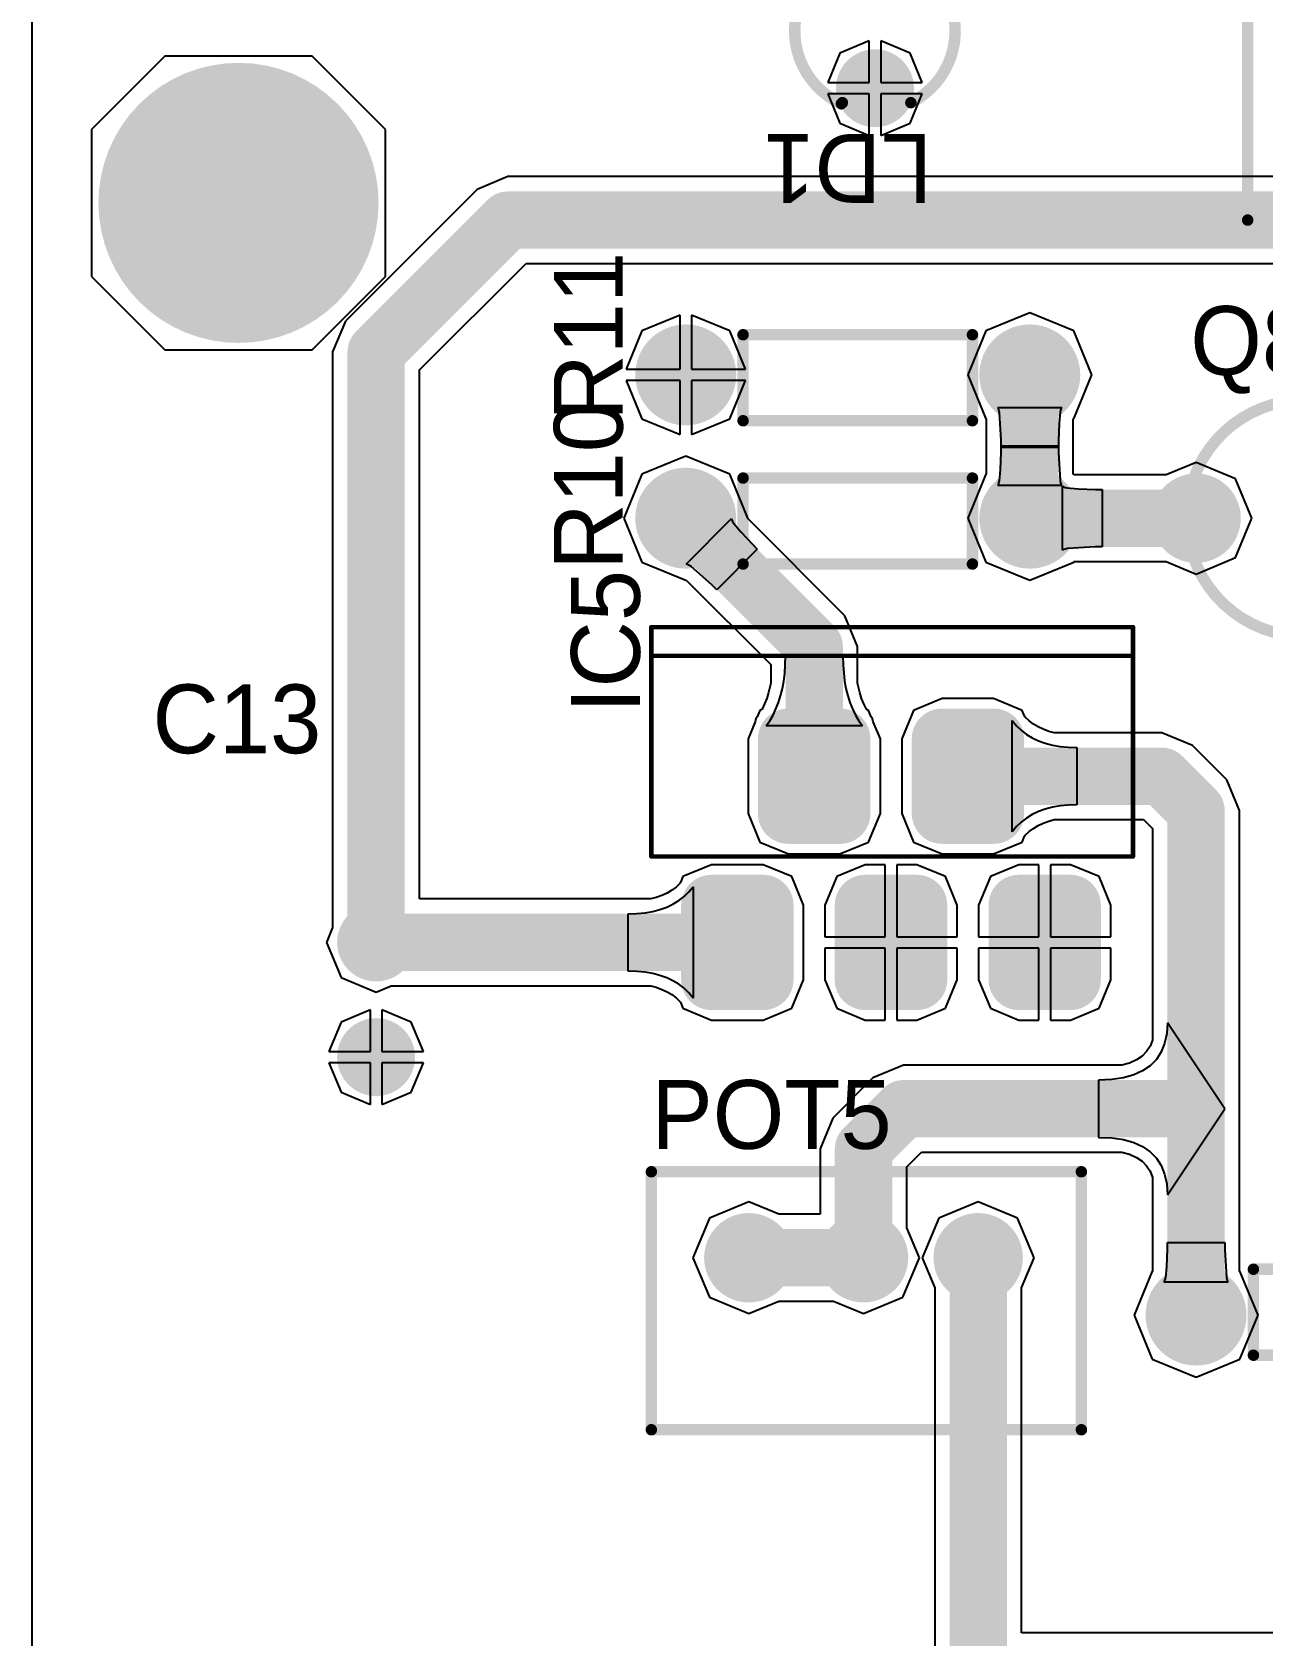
# Model space of a CAD drawing. Header units: millimetres. Extents: x 1 to 6.91, y 1 to 4.95.
# Drawn here: x 1 to 2.073, y 2.675 to 4.074 of the extents above; entities that cross this region are included whole.
import ezdxf

# ---------------------------------------------------------------- set-up
doc = ezdxf.new("R2010")
doc.units = ezdxf.units.MM
doc.header["$MEASUREMENT"] = 0
for name, color, linetype in [('BottomLayer', 5, 'Continuous'), ('BottomSolder', 6, 'Continuous'), ('TopLayer', 1, 'Continuous'), ('TopOverlay', 2, 'Continuous'), ('TopSolder', 216, 'Continuous')]:
    doc.layers.add(name, color=color, linetype=linetype)

msp = doc.modelspace()

# ---------------------------------------------------------------- linework, layer by layer
at = {"layer": 'BottomLayer'}
for p, q in [((1, 1), (1, 4.945)), ((1.73, 4.0662), (1.7044, 4.0556)), ((1.73, 4.03), (1.73, 4.0662)), ((1.7656, 4.0556), (1.74, 4.0662)), ((1.74, 4.0662), (1.74, 4.03)), ((1.1159, 4.0531), (1.0519, 3.9891)), ((1.2441, 4.0531), (1.1159, 4.0531)), ((1.3081, 3.9891), (1.2441, 4.0531)), ((1.7044, 4.0556), (1.6938, 4.03)), ((1.7762, 4.03), (1.7656, 4.0556)), ((1.6938, 4.03), (1.73, 4.03)), ((1.74, 4.03), (1.7762, 4.03)), ((1.73, 4.02), (1.6938, 4.02)), ((1.6938, 4.02), (1.7044, 3.9944)), ((1.73, 3.9838), (1.73, 4.02)), ((1.7762, 4.02), (1.74, 4.02)), ((1.74, 4.02), (1.74, 3.9838)), ((1.7656, 3.9944), (1.7762, 4.02)), ((1.0519, 3.9891), (1.0519, 3.8609)), ((1.3081, 3.8609), (1.3081, 3.9891)), ((1.7044, 3.9944), (1.73, 3.9838)), ((1.74, 3.9838), (1.7656, 3.9944)), ((1.415, 3.9479), (1.3882, 3.9368)), ((2.1052, 3.9479), (1.415, 3.9479)), ((1.3882, 3.9368), (1.2732, 3.8218)), ((1.0519, 3.8609), (1.1159, 3.7969)), ((1.2441, 3.7969), (1.3081, 3.8609)), ((1.3379, 3.7793), (1.4307, 3.8721)), ((1.4307, 3.8721), (2.1052, 3.8721)), ((1.2732, 3.8218), (1.2621, 3.795)), ((1.565, 3.827), (1.5317, 3.8133)), ((1.565, 3.78), (1.565, 3.827)), ((1.6083, 3.8133), (1.575, 3.827)), ((1.575, 3.827), (1.575, 3.78)), ((1.87, 3.8291), (1.8317, 3.8133)), ((1.9083, 3.8133), (1.87, 3.8291)), ((1.5317, 3.8133), (1.518, 3.78)), ((1.622, 3.78), (1.6083, 3.8133)), ((1.8317, 3.8133), (1.8159, 3.775)), ((1.9241, 3.775), (1.9083, 3.8133)), ((1.1159, 3.7969), (1.2441, 3.7969)), ((1.2621, 3.795), (1.2621, 3.2931)), ((1.3379, 3.3179), (1.3379, 3.7793)), ((1.518, 3.78), (1.565, 3.78)), ((1.575, 3.78), (1.622, 3.78)), ((1.565, 3.77), (1.518, 3.77)), ((1.518, 3.77), (1.5317, 3.7367)), ((1.565, 3.723), (1.565, 3.77)), ((1.622, 3.77), (1.575, 3.77)), ((1.575, 3.77), (1.575, 3.723)), ((1.6083, 3.7367), (1.622, 3.77)), ((1.8159, 3.775), (1.8317, 3.7367)), ((1.9083, 3.7367), (1.9241, 3.775)), ((1.5317, 3.7367), (1.565, 3.723)), ((1.575, 3.723), (1.6083, 3.7367)), ((1.8317, 3.7367), (1.8321, 3.7366)), ((1.8321, 3.7366), (1.8321, 3.6884)), ((1.8426, 3.7456), (1.842, 3.7464)), ((1.842, 3.7464), (1.898, 3.7464)), ((1.8431, 3.7441), (1.8426, 3.7456)), ((1.8435, 3.7421), (1.8431, 3.7441)), ((1.845, 3.7178), (1.8435, 3.7421)), ((1.8961, 3.7395), (1.8955, 3.7325)), ((1.8965, 3.7421), (1.8961, 3.7395)), ((1.8969, 3.7441), (1.8965, 3.7421)), ((1.8974, 3.7456), (1.8969, 3.7441)), ((1.898, 3.7464), (1.8974, 3.7456)), ((1.9079, 3.7366), (1.9083, 3.7367)), ((1.9079, 3.6884), (1.9079, 3.7366)), ((1.8955, 3.7325), (1.895, 3.7178)), ((1.8445, 3.6925), (1.845, 3.7072)), ((1.845, 3.7118), (1.845, 3.7178)), ((1.845, 3.7132), (1.895, 3.7132)), ((1.845, 3.7072), (1.845, 3.7132)), ((1.895, 3.7118), (1.845, 3.7118)), ((1.895, 3.7178), (1.895, 3.7118)), ((1.895, 3.7132), (1.895, 3.7072)), ((1.895, 3.7072), (1.8965, 3.6829)), ((1.57, 3.7041), (1.5317, 3.6883)), ((1.6083, 3.6883), (1.57, 3.7041)), ((2.015, 3.6987), (1.9889, 3.6879)), ((2.0494, 3.6844), (2.015, 3.6987)), ((1.5317, 3.6883), (1.5159, 3.65)), ((1.6241, 3.65), (1.6083, 3.6883)), ((1.8317, 3.6883), (1.8159, 3.65)), ((1.8321, 3.6884), (1.8317, 3.6883)), ((1.842, 3.6786), (1.8426, 3.6794)), ((1.8426, 3.6794), (1.8431, 3.6809)), ((1.8431, 3.6809), (1.8435, 3.6829)), ((1.8435, 3.6829), (1.8439, 3.6855)), ((1.8439, 3.6855), (1.8445, 3.6925)), ((1.8965, 3.6829), (1.8969, 3.6809)), ((1.8969, 3.6809), (1.8974, 3.6794)), ((1.8974, 3.6794), (1.898, 3.6786)), ((1.9083, 3.6883), (1.9079, 3.6884)), ((1.9084, 3.6879), (1.9083, 3.6883)), ((1.9889, 3.6879), (1.9084, 3.6879)), ((2.0637, 3.65), (2.0494, 3.6844)), ((1.898, 3.6786), (1.842, 3.6786)), ((1.8986, 3.622), (1.8986, 3.678)), ((1.8986, 3.678), (1.8994, 3.6774)), ((1.8994, 3.6774), (1.9009, 3.6769)), ((1.9009, 3.6769), (1.9029, 3.6765)), ((1.9029, 3.6765), (1.9055, 3.6761)), ((1.9055, 3.6761), (1.9125, 3.6755)), ((1.9125, 3.6755), (1.9272, 3.675)), ((1.9272, 3.675), (1.9332, 3.675)), ((1.9332, 3.675), (1.9332, 3.625)), ((1.5159, 3.65), (1.5317, 3.6117)), ((1.5704, 3.61), (1.61, 3.6496)), ((1.61, 3.6496), (1.6102, 3.6486)), ((1.6102, 3.6486), (1.6109, 3.6472)), ((1.6109, 3.6472), (1.612, 3.6454)), ((1.612, 3.6454), (1.6136, 3.6433)), ((1.6136, 3.6433), (1.618, 3.638)), ((1.618, 3.638), (1.6281, 3.6273)), ((1.624, 3.6496), (1.6241, 3.65)), ((1.7088, 3.5648), (1.624, 3.6496)), ((1.8159, 3.65), (1.8317, 3.6117)), ((2.0494, 3.6156), (2.0637, 3.65)), ((1.6324, 3.623), (1.597, 3.5876)), ((1.6281, 3.6273), (1.6324, 3.623)), ((1.9009, 3.6231), (1.8994, 3.6226)), ((1.9029, 3.6235), (1.9009, 3.6231)), ((1.9272, 3.625), (1.9029, 3.6235)), ((1.9332, 3.625), (1.9272, 3.625)), ((1.5317, 3.6117), (1.57, 3.5959)), ((1.5714, 3.6098), (1.5704, 3.61)), ((1.5728, 3.6091), (1.5714, 3.6098)), ((1.5746, 3.608), (1.5728, 3.6091)), ((1.8317, 3.6117), (1.87, 3.5959)), ((1.87, 3.5959), (1.9083, 3.6117)), ((1.8994, 3.6226), (1.8986, 3.622)), ((1.9083, 3.6117), (1.9084, 3.6121)), ((1.9084, 3.6121), (1.9889, 3.6121)), ((1.9889, 3.6121), (2.015, 3.6013)), ((2.015, 3.6013), (2.0494, 3.6156)), ((1.57, 3.5959), (1.5704, 3.596)), ((1.5704, 3.596), (1.6441, 3.5223)), ((1.5927, 3.5919), (1.5746, 3.608)), ((1.597, 3.5876), (1.5927, 3.5919)), ((1.7199, 3.538), (1.7088, 3.5648)), ((1.6563, 3.5149), (1.657, 3.5297)), ((1.657, 3.5297), (1.707, 3.5297)), ((1.707, 3.5297), (1.7072, 3.5222)), ((1.7199, 3.5061), (1.7199, 3.538)), ((1.6441, 3.5223), (1.6441, 3.5061)), ((1.6555, 3.508), (1.6563, 3.5149)), ((1.7072, 3.5222), (1.7085, 3.508)), ((1.6423, 3.4981), (1.6407, 3.4928)), ((1.6437, 3.5037), (1.6423, 3.4981)), ((1.6441, 3.5061), (1.6437, 3.5037)), ((1.6527, 3.4951), (1.6543, 3.5014)), ((1.6543, 3.5014), (1.6555, 3.508)), ((1.7085, 3.508), (1.7097, 3.5014)), ((1.7097, 3.5014), (1.7113, 3.4951)), ((1.7203, 3.5037), (1.7199, 3.5061)), ((1.7217, 3.4981), (1.7203, 3.5037)), ((1.7233, 3.4928), (1.7217, 3.4981)), ((1.6363, 3.4831), (1.6346, 3.4824)), ((1.6365, 3.4834), (1.6363, 3.4831)), ((1.6387, 3.488), (1.6365, 3.4834)), ((1.6407, 3.4928), (1.6387, 3.488)), ((1.6461, 3.4783), (1.6486, 3.4836)), ((1.6486, 3.4836), (1.6509, 3.4892)), ((1.6509, 3.4892), (1.6527, 3.4951)), ((1.7113, 3.4951), (1.7131, 3.4892)), ((1.7131, 3.4892), (1.7154, 3.4836)), ((1.7154, 3.4836), (1.7179, 3.4783)), ((1.7253, 3.488), (1.7233, 3.4928)), ((1.7275, 3.4834), (1.7253, 3.488)), ((1.7277, 3.4831), (1.7275, 3.4834)), ((1.7294, 3.4824), (1.7277, 3.4831)), ((1.7935, 3.4927), (1.7686, 3.4824)), ((1.8385, 3.4927), (1.7935, 3.4927)), ((1.8634, 3.4824), (1.8385, 3.4927)), ((1.6305, 3.4725), (1.6243, 3.4575)), ((1.6311, 3.475), (1.6305, 3.4725)), ((1.6323, 3.4767), (1.6311, 3.475)), ((1.6346, 3.4824), (1.6323, 3.4767)), ((1.64, 3.4688), (1.6432, 3.4734)), ((1.6432, 3.4734), (1.6461, 3.4783)), ((1.7179, 3.4783), (1.7208, 3.4734)), ((1.7208, 3.4734), (1.724, 3.4688)), ((1.7317, 3.4767), (1.7294, 3.4824)), ((1.7329, 3.475), (1.7317, 3.4767)), ((1.7335, 3.4725), (1.7329, 3.475)), ((1.7397, 3.4575), (1.7335, 3.4725)), ((1.7686, 3.4824), (1.7583, 3.4575)), ((1.8545, 3.3765), (1.8545, 3.4735)), ((1.8545, 3.4735), (1.8583, 3.469)), ((1.8583, 3.469), (1.8625, 3.465)), ((1.8655, 3.4772), (1.8634, 3.4824)), ((1.8661, 3.4765), (1.8655, 3.4772)), ((1.8695, 3.4733), (1.8661, 3.4765)), ((1.8732, 3.4705), (1.8695, 3.4733)), ((1.8773, 3.468), (1.8732, 3.4705)), ((1.6243, 3.4575), (1.6243, 3.3925)), ((1.724, 3.4688), (1.64, 3.4688)), ((1.7397, 3.3925), (1.7397, 3.4575)), ((1.7583, 3.4575), (1.7583, 3.3925)), ((1.8625, 3.465), (1.8671, 3.4615)), ((1.8671, 3.4615), (1.8722, 3.4584)), ((1.8722, 3.4584), (1.8776, 3.4559)), ((1.8818, 3.4659), (1.8773, 3.468)), ((1.8776, 3.4559), (1.8835, 3.4538)), ((1.8867, 3.4641), (1.8818, 3.4659)), ((1.8914, 3.4629), (1.8867, 3.4641)), ((1.985, 3.4629), (1.8914, 3.4629)), ((2.0118, 3.4518), (1.985, 3.4629)), ((1.8835, 3.4538), (1.8898, 3.4521)), ((1.8898, 3.4521), (1.8965, 3.4509)), ((1.8965, 3.4509), (1.9036, 3.4502)), ((1.9036, 3.4502), (1.9111, 3.45)), ((1.9111, 3.45), (1.9111, 3.4)), ((2.0418, 3.4218), (2.0118, 3.4518)), ((2.0529, 3.395), (2.0418, 3.4218)), ((1.8965, 3.3991), (1.8898, 3.3979)), ((1.9036, 3.3998), (1.8965, 3.3991)), ((1.9111, 3.4), (1.9036, 3.3998)), ((1.6243, 3.3925), (1.6346, 3.3676)), ((1.7294, 3.3676), (1.7397, 3.3925)), ((1.7583, 3.3925), (1.7686, 3.3676)), ((1.8671, 3.3885), (1.8625, 3.385)), ((1.8722, 3.3916), (1.8671, 3.3885)), ((1.8776, 3.3941), (1.8722, 3.3916)), ((1.8835, 3.3962), (1.8776, 3.3941)), ((1.8818, 3.3841), (1.8867, 3.3859)), ((1.8898, 3.3979), (1.8835, 3.3962)), ((1.8867, 3.3859), (1.8914, 3.3871)), ((1.8914, 3.3871), (1.9693, 3.3871)), ((1.9693, 3.3871), (1.9771, 3.3793)), ((2.0529, 3.135), (2.0529, 3.395)), ((1.8583, 3.381), (1.8545, 3.3765)), ((1.8625, 3.385), (1.8583, 3.381)), ((1.8634, 3.3676), (1.8655, 3.3728)), ((1.8655, 3.3728), (1.8661, 3.3735)), ((1.8661, 3.3735), (1.8695, 3.3767)), ((1.8695, 3.3767), (1.8732, 3.3795)), ((1.8732, 3.3795), (1.8773, 3.382)), ((1.8773, 3.382), (1.8818, 3.3841)), ((1.9771, 3.3793), (1.9771, 3.1949)), ((1.6346, 3.3676), (1.6595, 3.3573)), ((1.6595, 3.3573), (1.7045, 3.3573)), ((1.7045, 3.3573), (1.7294, 3.3676)), ((1.7686, 3.3676), (1.7935, 3.3573)), ((1.7935, 3.3573), (1.8385, 3.3573)), ((1.8385, 3.3573), (1.8634, 3.3676)), ((1.5925, 3.3477), (1.5676, 3.3374)), ((1.6375, 3.3477), (1.5925, 3.3477)), ((1.6624, 3.3374), (1.6375, 3.3477)), ((1.7265, 3.3477), (1.7016, 3.3374)), ((1.744, 3.3477), (1.7265, 3.3477)), ((1.744, 3.285), (1.744, 3.3477)), ((1.7715, 3.3477), (1.754, 3.3477)), ((1.754, 3.3477), (1.754, 3.285)), ((1.7964, 3.3374), (1.7715, 3.3477)), ((1.8605, 3.3477), (1.8356, 3.3374)), ((1.878, 3.3477), (1.8605, 3.3477)), ((1.878, 3.285), (1.878, 3.3477)), ((1.9055, 3.3477), (1.888, 3.3477)), ((1.888, 3.3477), (1.888, 3.285)), ((1.9304, 3.3374), (1.9055, 3.3477)), ((1.5649, 3.3315), (1.5615, 3.3283)), ((1.5655, 3.3322), (1.5649, 3.3315)), ((1.5676, 3.3374), (1.5655, 3.3322)), ((1.6727, 3.3125), (1.6624, 3.3374)), ((1.7016, 3.3374), (1.6913, 3.3125)), ((1.8067, 3.3125), (1.7964, 3.3374)), ((1.8356, 3.3374), (1.8253, 3.3125)), ((1.9407, 3.3125), (1.9304, 3.3374)), ((1.5396, 3.3179), (1.3379, 3.3179)), ((1.5443, 3.3191), (1.5396, 3.3179)), ((1.5492, 3.3209), (1.5443, 3.3191)), ((1.5537, 3.323), (1.5492, 3.3209)), ((1.5578, 3.3255), (1.5537, 3.323)), ((1.5615, 3.3283), (1.5578, 3.3255)), ((1.5588, 3.3134), (1.5639, 3.3165)), ((1.5639, 3.3165), (1.5685, 3.32)), ((1.5685, 3.32), (1.5727, 3.324)), ((1.5727, 3.324), (1.5765, 3.3285)), ((1.5765, 3.3285), (1.5765, 3.2315)), ((1.5199, 3.305), (1.5274, 3.3052)), ((1.5199, 3.255), (1.5199, 3.305)), ((1.5274, 3.3052), (1.5345, 3.3059)), ((1.5345, 3.3059), (1.5412, 3.3071)), ((1.5412, 3.3071), (1.5475, 3.3088)), ((1.5475, 3.3088), (1.5534, 3.3109)), ((1.5534, 3.3109), (1.5588, 3.3134)), ((1.6727, 3.2475), (1.6727, 3.3125)), ((1.6913, 3.3125), (1.6913, 3.285)), ((1.8067, 3.285), (1.8067, 3.3125)), ((1.8253, 3.3125), (1.8253, 3.285)), ((1.9407, 3.285), (1.9407, 3.3125)), ((1.2621, 3.2931), (1.2567, 3.28)), ((1.2567, 3.28), (1.2694, 3.2494)), ((1.6913, 3.285), (1.744, 3.285)), ((1.744, 3.275), (1.6913, 3.275)), ((1.6913, 3.275), (1.6913, 3.2475)), ((1.744, 3.2123), (1.744, 3.275)), ((1.754, 3.285), (1.8067, 3.285)), ((1.8067, 3.275), (1.754, 3.275)), ((1.754, 3.275), (1.754, 3.2123)), ((1.8067, 3.2475), (1.8067, 3.275)), ((1.8253, 3.285), (1.878, 3.285)), ((1.878, 3.275), (1.8253, 3.275)), ((1.8253, 3.275), (1.8253, 3.2475)), ((1.878, 3.2123), (1.878, 3.275)), ((1.888, 3.285), (1.9407, 3.285)), ((1.9407, 3.275), (1.888, 3.275)), ((1.888, 3.275), (1.888, 3.2123)), ((1.9407, 3.2475), (1.9407, 3.275)), ((1.2694, 3.2494), (1.3, 3.2367)), ((1.5274, 3.2548), (1.5199, 3.255)), ((1.5345, 3.2541), (1.5274, 3.2548)), ((1.5412, 3.2529), (1.5345, 3.2541)), ((1.5475, 3.2512), (1.5412, 3.2529)), ((1.5534, 3.2491), (1.5475, 3.2512)), ((1.5588, 3.2466), (1.5534, 3.2491)), ((1.5639, 3.2435), (1.5588, 3.2466)), ((1.6624, 3.2226), (1.6727, 3.2475)), ((1.6913, 3.2475), (1.7016, 3.2226)), ((1.7964, 3.2226), (1.8067, 3.2475)), ((1.8253, 3.2475), (1.8356, 3.2226)), ((1.9304, 3.2226), (1.9407, 3.2475)), ((1.3, 3.2367), (1.3131, 3.2421)), ((1.3131, 3.2421), (1.5396, 3.2421)), ((1.5396, 3.2421), (1.5443, 3.2409)), ((1.5443, 3.2409), (1.5492, 3.2391)), ((1.5492, 3.2391), (1.5537, 3.237)), ((1.5537, 3.237), (1.5578, 3.2345)), ((1.5578, 3.2345), (1.5615, 3.2317)), ((1.5615, 3.2317), (1.5649, 3.2285)), ((1.5685, 3.24), (1.5639, 3.2435)), ((1.5727, 3.236), (1.5685, 3.24)), ((1.5765, 3.2315), (1.5727, 3.236)), ((1.295, 3.2212), (1.2694, 3.2106)), ((1.295, 3.185), (1.295, 3.2212)), ((1.3306, 3.2106), (1.305, 3.2212)), ((1.305, 3.2212), (1.305, 3.185)), ((1.5649, 3.2285), (1.5655, 3.2278)), ((1.5655, 3.2278), (1.5676, 3.2226)), ((1.5676, 3.2226), (1.5925, 3.2123)), ((1.6375, 3.2123), (1.6624, 3.2226)), ((1.7016, 3.2226), (1.7265, 3.2123)), ((1.7715, 3.2123), (1.7964, 3.2226)), ((1.8356, 3.2226), (1.8605, 3.2123)), ((1.9055, 3.2123), (1.9304, 3.2226)), ((1.2694, 3.2106), (1.2588, 3.185)), ((1.3412, 3.185), (1.3306, 3.2106)), ((1.5925, 3.2123), (1.6375, 3.2123)), ((1.7265, 3.2123), (1.744, 3.2123)), ((1.754, 3.2123), (1.7715, 3.2123)), ((1.8605, 3.2123), (1.878, 3.2123)), ((1.888, 3.2123), (1.9055, 3.2123)), ((1.99, 3.21), (1.9894, 3.2005)), ((2.04, 3.135), (1.99, 3.21)), ((1.9749, 3.1895), (1.9719, 3.1848)), ((1.9771, 3.1949), (1.9749, 3.1895)), ((1.9876, 3.192), (1.9846, 3.1845)), ((1.9894, 3.2005), (1.9876, 3.192)), ((1.2588, 3.185), (1.295, 3.185)), ((1.305, 3.185), (1.3412, 3.185)), ((1.9631, 3.1775), (1.9569, 3.1747)), ((1.968, 3.1808), (1.9631, 3.1775)), ((1.9719, 3.1848), (1.968, 3.1808)), ((1.9804, 3.178), (1.975, 3.1725)), ((1.9846, 3.1845), (1.9804, 3.178)), ((1.295, 3.175), (1.2588, 3.175)), ((1.2588, 3.175), (1.2694, 3.1494)), ((1.295, 3.1388), (1.295, 3.175)), ((1.3412, 3.175), (1.305, 3.175)), ((1.305, 3.175), (1.305, 3.1388)), ((1.3306, 3.1494), (1.3412, 3.175)), ((1.7332, 3.1618), (1.6982, 3.1268)), ((1.76, 3.1729), (1.7332, 3.1618)), ((1.9503, 3.1729), (1.76, 3.1729)), ((1.9516, 3.162), (1.9414, 3.1605)), ((1.9569, 3.1747), (1.9503, 3.1729)), ((1.9606, 3.1645), (1.9516, 3.162)), ((1.9684, 3.168), (1.9606, 3.1645)), ((1.975, 3.1725), (1.9684, 3.168)), ((1.2694, 3.1494), (1.295, 3.1388)), ((1.305, 3.1388), (1.3306, 3.1494)), ((1.9414, 3.1605), (1.93, 3.16)), ((1.93, 3.16), (1.93, 3.11)), ((1.99, 3.06), (2.04, 3.135)), ((2.04, 3.135), (2.04, 3.135)), ((2.04, 3.135), (2.04, 3.135)), ((2.04, 3.135), (2.04, 3.135)), ((2.04, 3.135), (2.04, 3.135)), ((2.04, 3.135), (2.04, 3.135)), ((2.04, 3.135), (2.04, 3.135)), ((2.04, 3.135), (2.04, 3.135)), ((2.04, 3.135), (2.04, 3.135)), ((2.04, 3.135), (2.04, 3.135)), ((2.04, 3.135), (2.04, 3.135)), ((2.0529, 2.9934), (2.0529, 3.135)), ((1.6982, 3.1268), (1.6871, 3.1)), ((1.93, 3.11), (1.9414, 3.1095)), ((1.9414, 3.1095), (1.9516, 3.108)), ((1.9516, 3.108), (1.9606, 3.1055)), ((1.9606, 3.1055), (1.9684, 3.102)), ((1.6871, 3.1), (1.6871, 3.0429)), ((1.7629, 3.0843), (1.7757, 3.0971)), ((1.7757, 3.0971), (1.9503, 3.0971)), ((1.9503, 3.0971), (1.9569, 3.0953)), ((1.9569, 3.0953), (1.9631, 3.0925)), ((1.9631, 3.0925), (1.968, 3.0892)), ((1.9684, 3.102), (1.975, 3.0975)), ((1.975, 3.0975), (1.9804, 3.092)), ((1.9804, 3.092), (1.9846, 3.0855)), ((1.7629, 3.0311), (1.7629, 3.0843)), ((1.968, 3.0892), (1.9719, 3.0852)), ((1.9719, 3.0852), (1.9749, 3.0805)), ((1.9749, 3.0805), (1.9771, 3.0751)), ((1.9846, 3.0855), (1.9876, 3.078)), ((1.9876, 3.078), (1.9894, 3.0695)), ((1.9771, 3.0751), (1.9771, 2.9934)), ((1.9894, 3.0695), (1.99, 3.06)), ((1.625, 3.0537), (1.5906, 3.0394)), ((1.6511, 3.0429), (1.625, 3.0537)), ((1.825, 3.0537), (1.7906, 3.0394)), ((1.8594, 3.0394), (1.825, 3.0537)), ((1.5906, 3.0394), (1.5763, 3.005)), ((1.6871, 3.0429), (1.6511, 3.0429)), ((1.7906, 3.0394), (1.7763, 3.005)), ((1.8737, 3.005), (1.8594, 3.0394)), ((1.7737, 3.005), (1.7629, 3.0311)), ((1.9895, 2.9975), (1.99, 3.0122)), ((1.99, 3.0182), (2.04, 3.0182)), ((1.99, 3.0122), (1.99, 3.0182)), ((2.04, 3.0182), (2.04, 3.0122)), ((2.04, 3.0122), (2.0415, 2.9879)), ((1.5763, 3.005), (1.5906, 2.9706)), ((1.7594, 2.9706), (1.7737, 3.005)), ((1.7763, 3.005), (1.7871, 2.9789)), ((1.8629, 2.9789), (1.8737, 3.005)), ((1.9771, 2.9934), (1.9767, 2.9933)), ((1.9889, 2.9905), (1.9895, 2.9975)), ((2.0533, 2.9933), (2.0529, 2.9934)), ((1.9767, 2.9933), (1.9609, 2.955)), ((1.987, 2.9836), (1.9876, 2.9844)), ((2.043, 2.9836), (1.987, 2.9836)), ((1.9876, 2.9844), (1.9881, 2.9859)), ((1.9881, 2.9859), (1.9885, 2.9879)), ((1.9885, 2.9879), (1.9889, 2.9905)), ((2.0415, 2.9879), (2.0419, 2.9859)), ((2.0419, 2.9859), (2.0424, 2.9844)), ((2.0424, 2.9844), (2.043, 2.9836)), ((2.0691, 2.955), (2.0533, 2.9933)), ((1.5906, 2.9706), (1.625, 2.9563)), ((1.625, 2.9563), (1.6511, 2.9671)), ((1.6511, 2.9671), (1.6989, 2.9671)), ((1.6989, 2.9671), (1.725, 2.9563)), ((1.725, 2.9563), (1.7594, 2.9706)), ((1.7871, 2.9789), (1.7871, 2.6657)), ((1.8629, 2.6779), (1.8629, 2.9789)), ((1.9609, 2.955), (1.9767, 2.9167)), ((2.0533, 2.9167), (2.0691, 2.955)), ((1.9767, 2.9167), (2.015, 2.9009)), ((2.015, 2.9009), (2.0533, 2.9167)), ((3.4653, 2.6779), (1.8629, 2.6779))]:
    msp.add_line(p, q, dxfattribs=at)
for points, const_width in [([(1.1209, 3.925, 1), (1.2391, 3.925, 1)], 0.1181), ([(1.72, 4.025, 1), (1.75, 4.025, 1)], 0.03), ([(1.4025, 3.91, 1), (1.4275, 3.91, 1)], 0.025), ([(1.4025, 3.91, 1), (1.4275, 3.91, 1)], 0.025), ([(1.2875, 3.795, 1), (1.3125, 3.795, 1)], 0.025), ([(1.2875, 3.795, 1), (1.3125, 3.795, 1)], 0.025), ([(1.55, 3.775, 1), (1.59, 3.775, 1)], 0.04), ([(1.85, 3.775, 1), (1.89, 3.775, 1)], 0.04), ([(1.8575, 3.775, 1), (1.8825, 3.775, 1)], 0.025), ([(1.55, 3.65, 1), (1.59, 3.65, 1)], 0.04), ([(1.85, 3.65, 1), (1.89, 3.65, 1)], 0.04), ([(1.9975, 3.65, 1), (2.0325, 3.65, 1)], 0.035), ([(1.5575, 3.65, 1), (1.5825, 3.65, 1)], 0.025), ([(1.8575, 3.65, 1), (1.8825, 3.65, 1)], 0.025), ([(1.8575, 3.65, 1), (1.8825, 3.65, 1)], 0.025), ([(2.0025, 3.65, 1), (2.0275, 3.65, 1)], 0.025), ([(1.6695, 3.538, 1), (1.6945, 3.538, 1)], 0.025), ([(1.6695, 3.538, 1), (1.6945, 3.538, 1)], 0.025), ([(1.6482, 3.4575, 1), (1.6707, 3.4575, 1)], 0.0225), ([(1.6932, 3.4575, 1), (1.7158, 3.4575, 1)], 0.0225), ([(1.7822, 3.4575, 1), (1.8048, 3.4575, 1)], 0.0225), ([(1.8273, 3.4575, 1), (1.8498, 3.4575, 1)], 0.0225), ([(1.6695, 3.425, 1), (1.6945, 3.425, 1)], 0.025), ([(1.8035, 3.425, 1), (1.8285, 3.425, 1)], 0.025), ([(1.9725, 3.425, 1), (1.9975, 3.425, 1)], 0.025), ([(1.9725, 3.425, 1), (1.9975, 3.425, 1)], 0.025), ([(1.6482, 3.3925, 1), (1.6707, 3.3925, 1)], 0.0225), ([(1.6932, 3.3925, 1), (1.7158, 3.3925, 1)], 0.0225), ([(1.7822, 3.3925, 1), (1.8048, 3.3925, 1)], 0.0225), ([(1.8273, 3.3925, 1), (1.8498, 3.3925, 1)], 0.0225), ([(2.0025, 3.395, 1), (2.0275, 3.395, 1)], 0.025), ([(2.0025, 3.395, 1), (2.0275, 3.395, 1)], 0.025), ([(1.5813, 3.3125, 1), (1.6038, 3.3125, 1)], 0.0225), ([(1.6262, 3.3125, 1), (1.6487, 3.3125, 1)], 0.0225), ([(1.7152, 3.3125, 1), (1.7377, 3.3125, 1)], 0.0225), ([(1.7603, 3.3125, 1), (1.7828, 3.3125, 1)], 0.0225), ([(1.8493, 3.3125, 1), (1.8718, 3.3125, 1)], 0.0225), ([(1.8942, 3.3125, 1), (1.9167, 3.3125, 1)], 0.0225), ([(1.285, 3.28, 1), (1.315, 3.28, 1)], 0.03), ([(1.2875, 3.28, 1), (1.3125, 3.28, 1)], 0.025), ([(1.2875, 3.28, 1), (1.3125, 3.28, 1)], 0.025), ([(1.6025, 3.28, 1), (1.6275, 3.28, 1)], 0.025), ([(1.5813, 3.2475, 1), (1.6038, 3.2475, 1)], 0.0225), ([(1.6262, 3.2475, 1), (1.6487, 3.2475, 1)], 0.0225), ([(1.7152, 3.2475, 1), (1.7377, 3.2475, 1)], 0.0225), ([(1.7603, 3.2475, 1), (1.7828, 3.2475, 1)], 0.0225), ([(1.8493, 3.2475, 1), (1.8718, 3.2475, 1)], 0.0225), ([(1.8942, 3.2475, 1), (1.9167, 3.2475, 1)], 0.0225), ([(1.285, 3.18, 1), (1.315, 3.18, 1)], 0.03), ([(1.7475, 3.135, 1), (1.7725, 3.135, 1)], 0.025), ([(1.7475, 3.135, 1), (1.7725, 3.135, 1)], 0.025), ([(2.0025, 3.135, 1), (2.0275, 3.135, 1)], 0.025), ([(2.0025, 3.135, 1), (2.0275, 3.135, 1)], 0.025), ([(2.0025, 3.135, 1), (2.0275, 3.135, 1)], 0.025), ([(1.7125, 3.1, 1), (1.7375, 3.1, 1)], 0.025), ([(1.7125, 3.1, 1), (1.7375, 3.1, 1)], 0.025), ([(1.6075, 3.005, 1), (1.6425, 3.005, 1)], 0.035), ([(1.7075, 3.005, 1), (1.7425, 3.005, 1)], 0.035), ([(1.8075, 3.005, 1), (1.8425, 3.005, 1)], 0.035), ([(1.6125, 3.005, 1), (1.6375, 3.005, 1)], 0.025), ([(1.7125, 3.005, 1), (1.7375, 3.005, 1)], 0.025), ([(1.7125, 3.005, 1), (1.7375, 3.005, 1)], 0.025), ([(1.8125, 3.005, 1), (1.8375, 3.005, 1)], 0.025), ([(1.995, 2.955, 1), (2.035, 2.955, 1)], 0.04), ([(2.0025, 2.955, 1), (2.0275, 2.955, 1)], 0.025)]:
    msp.add_lwpolyline(points, format="xyb", close=True, dxfattribs=dict(at, const_width=const_width))
at = {"layer": 'BottomLayer', "const_width": 0.05}
for points in [[(1.3, 3.795), (1.415, 3.91)], [(1.415, 3.91), (2.185, 3.91)], [(1.3, 3.28), (1.3, 3.795)], [(1.87, 3.65), (1.87, 3.775)], [(1.57, 3.65), (1.682, 3.538)], [(1.87, 3.65), (2.015, 3.65)], [(1.682, 3.425), (1.682, 3.538)], [(1.816, 3.425), (1.985, 3.425)], [(1.985, 3.425), (2.015, 3.395)], [(2.015, 3.135), (2.015, 3.395)], [(1.3, 3.28), (1.615, 3.28)], [(1.725, 3.1), (1.76, 3.135)], [(1.76, 3.135), (2.015, 3.135)], [(2.015, 2.955), (2.015, 3.135)], [(1.725, 3.005), (1.725, 3.1)], [(1.625, 3.005), (1.725, 3.005)], [(1.825, 2.64), (1.825, 3.005)]]:
    msp.add_lwpolyline(points, dxfattribs=at)
at = {"layer": 'BottomLayer'}
for points in [[(1.6595, 3.37), (1.7045, 3.37), (1.6595, 3.48), (1.7045, 3.48)], [(1.7935, 3.37), (1.8385, 3.37), (1.7935, 3.48), (1.8385, 3.48)], [(1.637, 3.3925), (1.727, 3.3925), (1.637, 3.4575), (1.727, 3.4575)], [(1.771, 3.3925), (1.861, 3.3925), (1.771, 3.4575), (1.861, 3.4575)], [(1.5925, 3.225), (1.6375, 3.225), (1.5925, 3.335), (1.6375, 3.335)], [(1.7265, 3.225), (1.7715, 3.225), (1.7265, 3.335), (1.7715, 3.335)], [(1.8605, 3.225), (1.9055, 3.225), (1.8605, 3.335), (1.9055, 3.335)], [(1.57, 3.2475), (1.66, 3.2475), (1.57, 3.3125), (1.66, 3.3125)], [(1.704, 3.2475), (1.794, 3.2475), (1.704, 3.3125), (1.794, 3.3125)], [(1.838, 3.2475), (1.928, 3.2475), (1.838, 3.3125), (1.928, 3.3125)]]:
    msp.add_solid(points, dxfattribs=at)
at = {"layer": 'BottomSolder'}
for points, const_width in [([(1.718, 4.025, 1), (1.752, 4.025, 1)], 0.034), ([(1.1189, 3.925, 1), (1.2411, 3.925, 1)], 0.1221), ([(1.548, 3.775, 1), (1.592, 3.775, 1)], 0.044), ([(1.848, 3.775, 1), (1.892, 3.775, 1)], 0.044), ([(1.548, 3.65, 1), (1.592, 3.65, 1)], 0.044), ([(1.848, 3.65, 1), (1.892, 3.65, 1)], 0.044), ([(1.9955, 3.65, 1), (2.0345, 3.65, 1)], 0.039), ([(1.6462, 3.4575, 1), (1.6727, 3.4575, 1)], 0.0265), ([(1.6912, 3.4575, 1), (1.7178, 3.4575, 1)], 0.0265), ([(1.7803, 3.4575, 1), (1.8068, 3.4575, 1)], 0.0265), ([(1.8253, 3.4575, 1), (1.8518, 3.4575, 1)], 0.0265), ([(1.6462, 3.3925, 1), (1.6727, 3.3925, 1)], 0.0265), ([(1.6912, 3.3925, 1), (1.7178, 3.3925, 1)], 0.0265), ([(1.7803, 3.3925, 1), (1.8068, 3.3925, 1)], 0.0265), ([(1.8253, 3.3925, 1), (1.8518, 3.3925, 1)], 0.0265), ([(1.5793, 3.3125, 1), (1.6058, 3.3125, 1)], 0.0265), ([(1.6242, 3.3125, 1), (1.6507, 3.3125, 1)], 0.0265), ([(1.7132, 3.3125, 1), (1.7397, 3.3125, 1)], 0.0265), ([(1.7583, 3.3125, 1), (1.7848, 3.3125, 1)], 0.0265), ([(1.8473, 3.3125, 1), (1.8738, 3.3125, 1)], 0.0265), ([(1.8922, 3.3125, 1), (1.9187, 3.3125, 1)], 0.0265), ([(1.283, 3.28, 1), (1.317, 3.28, 1)], 0.034), ([(1.5793, 3.2475, 1), (1.6058, 3.2475, 1)], 0.0265), ([(1.6242, 3.2475, 1), (1.6507, 3.2475, 1)], 0.0265), ([(1.7132, 3.2475, 1), (1.7397, 3.2475, 1)], 0.0265), ([(1.7583, 3.2475, 1), (1.7848, 3.2475, 1)], 0.0265), ([(1.8473, 3.2475, 1), (1.8738, 3.2475, 1)], 0.0265), ([(1.8922, 3.2475, 1), (1.9187, 3.2475, 1)], 0.0265), ([(1.283, 3.18, 1), (1.317, 3.18, 1)], 0.034), ([(1.6055, 3.005, 1), (1.6445, 3.005, 1)], 0.039), ([(1.7055, 3.005, 1), (1.7445, 3.005, 1)], 0.039), ([(1.8055, 3.005, 1), (1.8445, 3.005, 1)], 0.039), ([(1.993, 2.955, 1), (2.037, 2.955, 1)], 0.044)]:
    msp.add_lwpolyline(points, format="xyb", close=True, dxfattribs=dict(at, const_width=const_width))
for points in [[(1.6595, 3.366), (1.7045, 3.366), (1.6595, 3.484), (1.7045, 3.484)], [(1.7935, 3.366), (1.8385, 3.366), (1.7935, 3.484), (1.8385, 3.484)], [(1.633, 3.3925), (1.731, 3.3925), (1.633, 3.4575), (1.731, 3.4575)], [(1.767, 3.3925), (1.865, 3.3925), (1.767, 3.4575), (1.865, 3.4575)], [(1.5925, 3.221), (1.6375, 3.221), (1.5925, 3.339), (1.6375, 3.339)], [(1.7265, 3.221), (1.7715, 3.221), (1.7265, 3.339), (1.7715, 3.339)], [(1.8605, 3.221), (1.9055, 3.221), (1.8605, 3.339), (1.9055, 3.339)], [(1.566, 3.2475), (1.664, 3.2475), (1.566, 3.3125), (1.664, 3.3125)], [(1.7, 3.2475), (1.798, 3.2475), (1.7, 3.3125), (1.798, 3.3125)], [(1.834, 3.2475), (1.932, 3.2475), (1.834, 3.3125), (1.932, 3.3125)]]:
    msp.add_solid(points, dxfattribs=at)
at = {"layer": 'TopLayer'}
for points, const_width in [([(1.1209, 3.925, 1), (1.2391, 3.925, 1)], 0.1181), ([(1.72, 4.025, 1), (1.75, 4.025, 1)], 0.03), ([(1.55, 3.775, 1), (1.59, 3.775, 1)], 0.04), ([(1.85, 3.775, 1), (1.89, 3.775, 1)], 0.04), ([(1.55, 3.65, 1), (1.59, 3.65, 1)], 0.04), ([(1.85, 3.65, 1), (1.89, 3.65, 1)], 0.04), ([(1.9975, 3.65, 1), (2.0325, 3.65, 1)], 0.035), ([(1.6482, 3.4575, 1), (1.6707, 3.4575, 1)], 0.0225), ([(1.6932, 3.4575, 1), (1.7158, 3.4575, 1)], 0.0225), ([(1.7822, 3.4575, 1), (1.8048, 3.4575, 1)], 0.0225), ([(1.8273, 3.4575, 1), (1.8498, 3.4575, 1)], 0.0225), ([(1.6482, 3.3925, 1), (1.6707, 3.3925, 1)], 0.0225), ([(1.6932, 3.3925, 1), (1.7158, 3.3925, 1)], 0.0225), ([(1.7822, 3.3925, 1), (1.8048, 3.3925, 1)], 0.0225), ([(1.8273, 3.3925, 1), (1.8498, 3.3925, 1)], 0.0225), ([(1.5813, 3.3125, 1), (1.6038, 3.3125, 1)], 0.0225), ([(1.6262, 3.3125, 1), (1.6487, 3.3125, 1)], 0.0225), ([(1.7152, 3.3125, 1), (1.7377, 3.3125, 1)], 0.0225), ([(1.7603, 3.3125, 1), (1.7828, 3.3125, 1)], 0.0225), ([(1.8493, 3.3125, 1), (1.8718, 3.3125, 1)], 0.0225), ([(1.8942, 3.3125, 1), (1.9167, 3.3125, 1)], 0.0225), ([(1.285, 3.28, 1), (1.315, 3.28, 1)], 0.03), ([(1.5813, 3.2475, 1), (1.6038, 3.2475, 1)], 0.0225), ([(1.6262, 3.2475, 1), (1.6487, 3.2475, 1)], 0.0225), ([(1.7152, 3.2475, 1), (1.7377, 3.2475, 1)], 0.0225), ([(1.7603, 3.2475, 1), (1.7828, 3.2475, 1)], 0.0225), ([(1.8493, 3.2475, 1), (1.8718, 3.2475, 1)], 0.0225), ([(1.8942, 3.2475, 1), (1.9167, 3.2475, 1)], 0.0225), ([(1.285, 3.18, 1), (1.315, 3.18, 1)], 0.03), ([(1.6075, 3.005, 1), (1.6425, 3.005, 1)], 0.035), ([(1.7075, 3.005, 1), (1.7425, 3.005, 1)], 0.035), ([(1.8075, 3.005, 1), (1.8425, 3.005, 1)], 0.035), ([(1.995, 2.955, 1), (2.035, 2.955, 1)], 0.04)]:
    msp.add_lwpolyline(points, format="xyb", close=True, dxfattribs=dict(at, const_width=const_width))
for points in [[(1.6595, 3.37), (1.7045, 3.37), (1.6595, 3.48), (1.7045, 3.48)], [(1.7935, 3.37), (1.8385, 3.37), (1.7935, 3.48), (1.8385, 3.48)], [(1.637, 3.3925), (1.727, 3.3925), (1.637, 3.4575), (1.727, 3.4575)], [(1.771, 3.3925), (1.861, 3.3925), (1.771, 3.4575), (1.861, 3.4575)], [(1.5925, 3.225), (1.6375, 3.225), (1.5925, 3.335), (1.6375, 3.335)], [(1.7265, 3.225), (1.7715, 3.225), (1.7265, 3.335), (1.7715, 3.335)], [(1.8605, 3.225), (1.9055, 3.225), (1.8605, 3.335), (1.9055, 3.335)], [(1.57, 3.2475), (1.66, 3.2475), (1.57, 3.3125), (1.66, 3.3125)], [(1.704, 3.2475), (1.794, 3.2475), (1.704, 3.3125), (1.794, 3.3125)], [(1.838, 3.2475), (1.928, 3.2475), (1.838, 3.3125), (1.928, 3.3125)]]:
    msp.add_solid(points, dxfattribs=at)
at = {"layer": 'TopOverlay'}
for points, const_width in [([(2.06, 3.91), (2.06, 4.81)], 0.01), ([(1.7057, 4.0114), (1.7066, 4.0124)], 0.01), ([(1.7066, 4.0124), (1.7663, 4.0124)], 0.01), ([(2.06, 3.91), (2.31, 3.91)], 0.01), ([(1.62, 3.81), (1.82, 3.81)], 0.01), ([(1.62, 3.735), (1.62, 3.81)], 0.01), ([(1.82, 3.735), (1.82, 3.81)], 0.01), ([(1.62, 3.735), (1.82, 3.735)], 0.01), ([(1.62, 3.685), (1.82, 3.685)], 0.01), ([(1.62, 3.61), (1.62, 3.685)], 0.01), ([(1.82, 3.61), (1.82, 3.685)], 0.01), ([(1.62, 3.61), (1.82, 3.61)], 0.01), ([(1.54, 3.555), (1.96, 3.555)], 0.00394), ([(1.54, 3.53), (1.54, 3.555)], 0.00394), ([(1.96, 3.53), (1.96, 3.555)], 0.00394), ([(1.54, 3.355), (1.54, 3.53)], 0.00394), ([(1.54, 3.53), (1.565, 3.53)], 0.00394), ([(1.565, 3.53), (1.94, 3.53)], 0.00394), ([(1.94, 3.53), (1.96, 3.53)], 0.00394), ([(1.96, 3.355), (1.96, 3.53)], 0.00394), ([(1.54, 3.355), (1.96, 3.355)], 0.00394), ([(1.54, 3.08), (1.915, 3.08)], 0.01), ([(1.54, 2.855), (1.54, 3.08)], 0.01), ([(1.915, 2.855), (1.915, 3.08)], 0.01), ([(2.065, 2.92), (2.065, 2.995)], 0.01), ([(2.065, 2.995), (2.265, 2.995)], 0.01), ([(2.065, 2.92), (2.265, 2.92)], 0.01), ([(1.54, 2.855), (1.915, 2.855)], 0.01)]:
    msp.add_lwpolyline(points, dxfattribs=dict(at, const_width=const_width))
at = {"layer": 'TopOverlay', "const_width": 0.01}
for points in [[(1.7057, 4.0114, -4.389087), (1.7663, 4.0124)], [(2.1829, 3.5771, -2.414214), (2.1829, 3.7229)]]:
    msp.add_lwpolyline(points, format="xyb", dxfattribs=at)
at = {"layer": 'TopOverlay'}
for points, const_width in [([(1.7032, 4.0114, 1), (1.7082, 4.0114, 1)], 0.005), ([(1.7032, 4.0114, 1), (1.7082, 4.0114, 1)], 0.005), ([(1.7041, 4.0124, 1), (1.7091, 4.0124, 1)], 0.005), ([(1.7041, 4.0124, 1), (1.7091, 4.0124, 1)], 0.005), ([(1.7638, 4.0124, 1), (1.7688, 4.0124, 1)], 0.005), ([(1.7638, 4.0124, 1), (1.7688, 4.0124, 1)], 0.005), ([(2.0575, 3.91, 1), (2.0625, 3.91, 1)], 0.005), ([(2.0575, 3.91, 1), (2.0625, 3.91, 1)], 0.005), ([(1.6175, 3.81, 1), (1.6225, 3.81, 1)], 0.005), ([(1.6175, 3.81, 1), (1.6225, 3.81, 1)], 0.005), ([(1.8175, 3.81, 1), (1.8225, 3.81, 1)], 0.005), ([(1.8175, 3.81, 1), (1.8225, 3.81, 1)], 0.005), ([(1.6175, 3.735, 1), (1.6225, 3.735, 1)], 0.005), ([(1.6175, 3.735, 1), (1.6225, 3.735, 1)], 0.005), ([(1.8175, 3.735, 1), (1.8225, 3.735, 1)], 0.005), ([(1.8175, 3.735, 1), (1.8225, 3.735, 1)], 0.005), ([(1.6175, 3.685, 1), (1.6225, 3.685, 1)], 0.005), ([(1.6175, 3.685, 1), (1.6225, 3.685, 1)], 0.005), ([(1.8175, 3.685, 1), (1.8225, 3.685, 1)], 0.005), ([(1.8175, 3.685, 1), (1.8225, 3.685, 1)], 0.005), ([(1.6175, 3.61, 1), (1.6225, 3.61, 1)], 0.005), ([(1.6175, 3.61, 1), (1.6225, 3.61, 1)], 0.005), ([(1.8175, 3.61, 1), (1.8225, 3.61, 1)], 0.005), ([(1.8175, 3.61, 1), (1.8225, 3.61, 1)], 0.005), ([(1.539, 3.555, 1), (1.541, 3.555, 1)], 0.00197), ([(1.539, 3.555, 1), (1.541, 3.555, 1)], 0.00197), ([(1.959, 3.555, 1), (1.961, 3.555, 1)], 0.00197), ([(1.959, 3.555, 1), (1.961, 3.555, 1)], 0.00197), ([(1.539, 3.53, 1), (1.541, 3.53, 1)], 0.00197), ([(1.539, 3.53, 1), (1.541, 3.53, 1)], 0.00197), ([(1.539, 3.53, 1), (1.541, 3.53, 1)], 0.00197), ([(1.564, 3.53, 1), (1.566, 3.53, 1)], 0.00197), ([(1.564, 3.53, 1), (1.566, 3.53, 1)], 0.00197), ([(1.939, 3.53, 1), (1.941, 3.53, 1)], 0.00197), ([(1.939, 3.53, 1), (1.941, 3.53, 1)], 0.00197), ([(1.959, 3.53, 1), (1.961, 3.53, 1)], 0.00197), ([(1.959, 3.53, 1), (1.961, 3.53, 1)], 0.00197), ([(1.959, 3.53, 1), (1.961, 3.53, 1)], 0.00197), ([(1.539, 3.355, 1), (1.541, 3.355, 1)], 0.00197), ([(1.539, 3.355, 1), (1.541, 3.355, 1)], 0.00197), ([(1.959, 3.355, 1), (1.961, 3.355, 1)], 0.00197), ([(1.959, 3.355, 1), (1.961, 3.355, 1)], 0.00197), ([(1.5375, 3.08, 1), (1.5425, 3.08, 1)], 0.005), ([(1.5375, 3.08, 1), (1.5425, 3.08, 1)], 0.005), ([(1.9125, 3.08, 1), (1.9175, 3.08, 1)], 0.005), ([(1.9125, 3.08, 1), (1.9175, 3.08, 1)], 0.005), ([(2.0625, 2.995, 1), (2.0675, 2.995, 1)], 0.005), ([(2.0625, 2.995, 1), (2.0675, 2.995, 1)], 0.005), ([(2.0625, 2.92, 1), (2.0675, 2.92, 1)], 0.005), ([(2.0625, 2.92, 1), (2.0675, 2.92, 1)], 0.005), ([(1.5375, 2.855, 1), (1.5425, 2.855, 1)], 0.005), ([(1.5375, 2.855, 1), (1.5425, 2.855, 1)], 0.005), ([(1.9125, 2.855, 1), (1.9175, 2.855, 1)], 0.005), ([(1.9125, 2.855, 1), (1.9175, 2.855, 1)], 0.005)]:
    msp.add_lwpolyline(points, format="xyb", close=True, dxfattribs=dict(at, const_width=const_width))
at = {"layer": 'TopSolder'}
for points, const_width in [([(1.718, 4.025, 1), (1.752, 4.025, 1)], 0.034), ([(1.1189, 3.925, 1), (1.2411, 3.925, 1)], 0.1221), ([(1.548, 3.775, 1), (1.592, 3.775, 1)], 0.044), ([(1.848, 3.775, 1), (1.892, 3.775, 1)], 0.044), ([(1.548, 3.65, 1), (1.592, 3.65, 1)], 0.044), ([(1.848, 3.65, 1), (1.892, 3.65, 1)], 0.044), ([(1.9955, 3.65, 1), (2.0345, 3.65, 1)], 0.039), ([(1.6462, 3.4575, 1), (1.6727, 3.4575, 1)], 0.0265), ([(1.6912, 3.4575, 1), (1.7178, 3.4575, 1)], 0.0265), ([(1.7803, 3.4575, 1), (1.8068, 3.4575, 1)], 0.0265), ([(1.8253, 3.4575, 1), (1.8518, 3.4575, 1)], 0.0265), ([(1.6462, 3.3925, 1), (1.6727, 3.3925, 1)], 0.0265), ([(1.6912, 3.3925, 1), (1.7178, 3.3925, 1)], 0.0265), ([(1.7803, 3.3925, 1), (1.8068, 3.3925, 1)], 0.0265), ([(1.8253, 3.3925, 1), (1.8518, 3.3925, 1)], 0.0265), ([(1.5793, 3.3125, 1), (1.6058, 3.3125, 1)], 0.0265), ([(1.6242, 3.3125, 1), (1.6507, 3.3125, 1)], 0.0265), ([(1.7132, 3.3125, 1), (1.7397, 3.3125, 1)], 0.0265), ([(1.7583, 3.3125, 1), (1.7848, 3.3125, 1)], 0.0265), ([(1.8473, 3.3125, 1), (1.8738, 3.3125, 1)], 0.0265), ([(1.8922, 3.3125, 1), (1.9187, 3.3125, 1)], 0.0265), ([(1.283, 3.28, 1), (1.317, 3.28, 1)], 0.034), ([(1.5793, 3.2475, 1), (1.6058, 3.2475, 1)], 0.0265), ([(1.6242, 3.2475, 1), (1.6507, 3.2475, 1)], 0.0265), ([(1.7132, 3.2475, 1), (1.7397, 3.2475, 1)], 0.0265), ([(1.7583, 3.2475, 1), (1.7848, 3.2475, 1)], 0.0265), ([(1.8473, 3.2475, 1), (1.8738, 3.2475, 1)], 0.0265), ([(1.8922, 3.2475, 1), (1.9187, 3.2475, 1)], 0.0265), ([(1.283, 3.18, 1), (1.317, 3.18, 1)], 0.034), ([(1.6055, 3.005, 1), (1.6445, 3.005, 1)], 0.039), ([(1.7055, 3.005, 1), (1.7445, 3.005, 1)], 0.039), ([(1.8055, 3.005, 1), (1.8445, 3.005, 1)], 0.039), ([(1.993, 2.955, 1), (2.037, 2.955, 1)], 0.044)]:
    msp.add_lwpolyline(points, format="xyb", close=True, dxfattribs=dict(at, const_width=const_width))
for points in [[(1.6595, 3.366), (1.7045, 3.366), (1.6595, 3.484), (1.7045, 3.484)], [(1.7935, 3.366), (1.8385, 3.366), (1.7935, 3.484), (1.8385, 3.484)], [(1.633, 3.3925), (1.731, 3.3925), (1.633, 3.4575), (1.731, 3.4575)], [(1.767, 3.3925), (1.865, 3.3925), (1.767, 3.4575), (1.865, 3.4575)], [(1.5925, 3.221), (1.6375, 3.221), (1.5925, 3.339), (1.6375, 3.339)], [(1.7265, 3.221), (1.7715, 3.221), (1.7265, 3.339), (1.7715, 3.339)], [(1.8605, 3.221), (1.9055, 3.221), (1.8605, 3.339), (1.9055, 3.339)], [(1.566, 3.2475), (1.664, 3.2475), (1.566, 3.3125), (1.664, 3.3125)], [(1.7, 3.2475), (1.798, 3.2475), (1.7, 3.3125), (1.798, 3.3125)], [(1.834, 3.2475), (1.932, 3.2475), (1.834, 3.3125), (1.932, 3.3125)]]:
    msp.add_solid(points, dxfattribs=at)

# ---------------------------------------------------------------- texts
at = {"layer": 'TopOverlay'}
for s, rotation, p in [('LD1', 180, (1.785, 3.985)), ('R11', 90, (1.515, 3.735)), ('R10', 90, (1.515, 3.605)), ('IC5', 90, (1.53, 3.48))]:
    msp.add_text(s, height=0.06, rotation=rotation, dxfattribs=at).set_placement(p)
for s, p in [('Q8', (2.01, 3.775)), ('C13', (1.105, 3.445)), ('POT5', (1.54, 3.1))]:
    msp.add_text(s, height=0.06, dxfattribs=at).set_placement(p)

doc.saveas('drawing.dxf')
